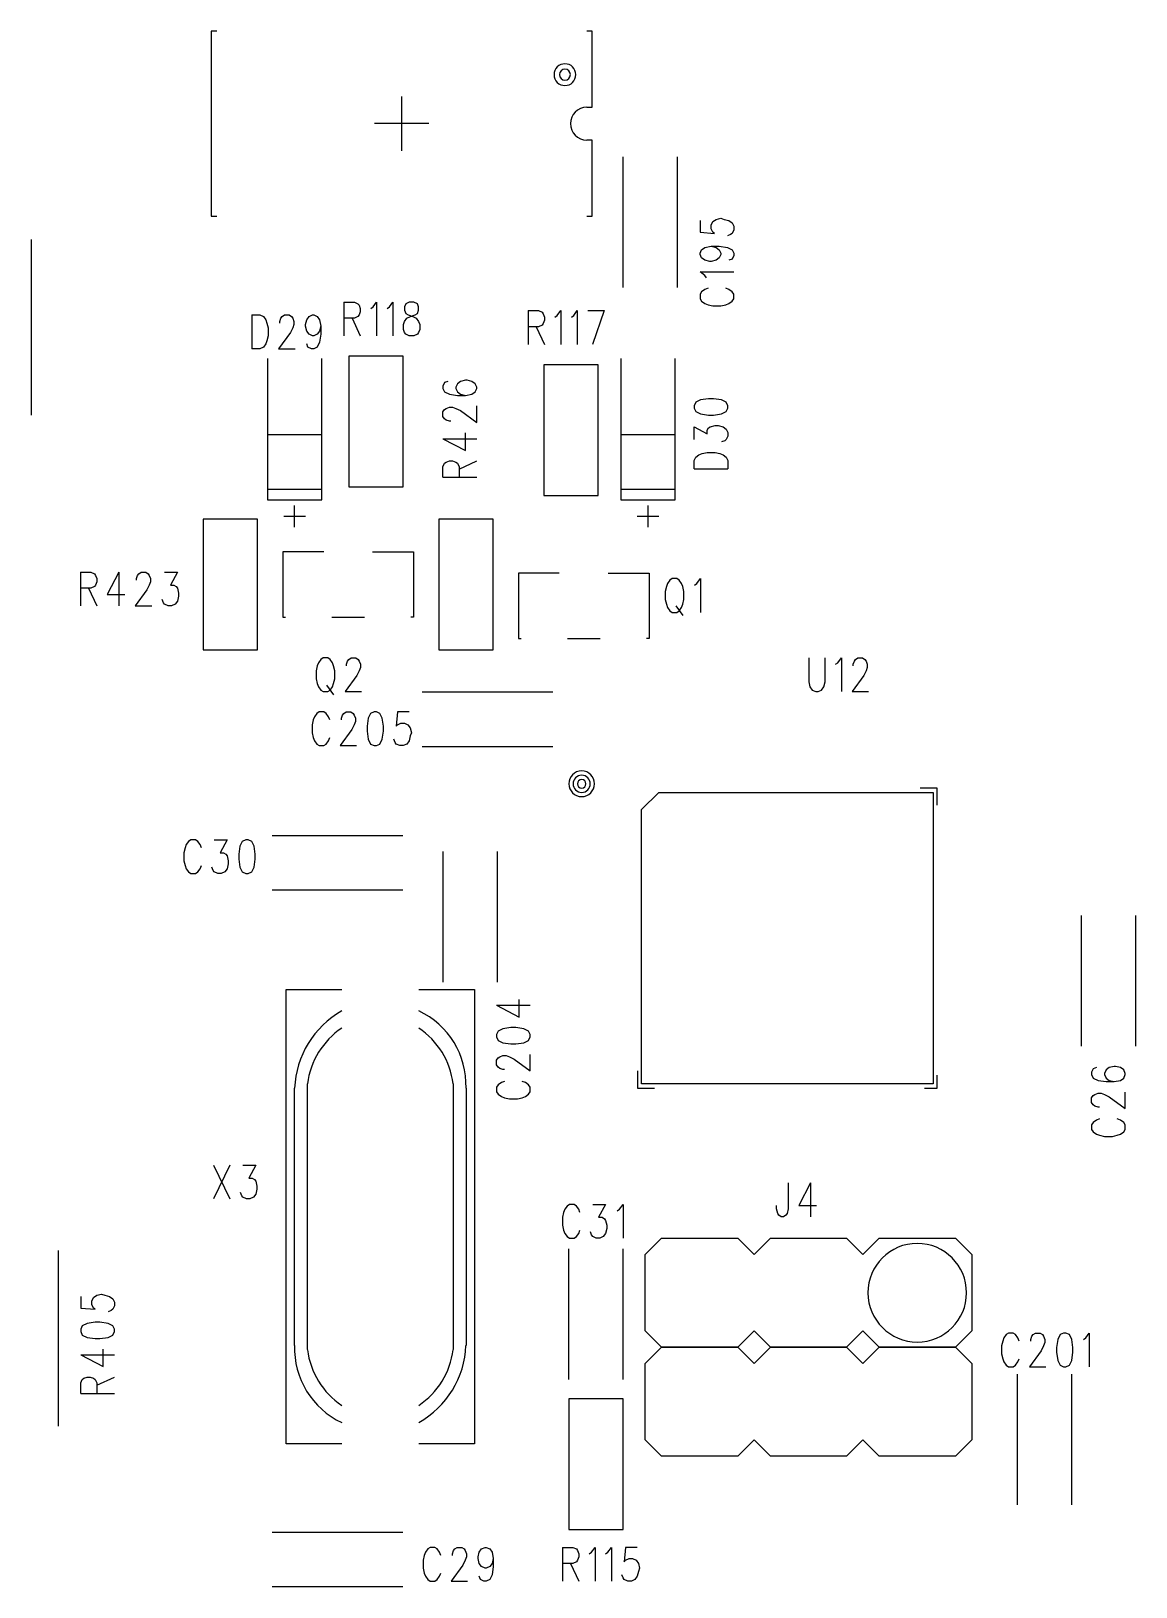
# Model space of a CAD drawing. Extents: x 295 to 953, y 10 to 290.
# Drawn here: x 699.1 to 741.7, y 100.5 to 160.3 of the extents above; entities that cross this region are included whole.
import ezdxf

# ---------------------------------------------------------------- set-up
doc = ezdxf.new("R2010")
doc.units = 0
doc.header["$LTSCALE"] = 5
doc.header["$MEASUREMENT"] = 0
doc.layers.add('COMP-SILK_GB', color=6, linetype='CONTINUOUS')

msp = doc.modelspace()

# ---------------------------------------------------------------- linework, layer by layer
at = {"layer": 'COMP-SILK_GB', "color": 7}
for p, q in [((706.253, 160.337), (706.043, 160.337)), ((706.043, 160.337), (706.043, 153.213)), ((720.712, 160.337), (720.502, 160.337)), ((720.712, 157.404), (720.712, 160.337)), ((713.378, 155.727), (713.378, 157.823)), ((720.502, 157.404), (720.712, 157.404)), ((714.425, 156.775), (712.33, 156.775)), ((720.712, 156.146), (720.502, 156.146)), ((720.712, 153.213), (720.712, 156.146)), ((721.9, 150.465), (721.9, 155.495)), ((723.995, 150.465), (723.995, 155.495)), ((706.043, 153.213), (706.253, 153.213)), ((720.502, 153.213), (720.712, 153.213)), ((724.866, 153.048), (724.866, 152.597)), ((725.299, 152.868), (725.361, 153.003)), ((725.299, 152.732), (725.299, 152.868)), ((725.361, 152.597), (725.299, 152.732)), ((725.361, 153.003), (725.484, 153.092)), ((725.484, 153.092), (725.67, 153.137)), ((725.67, 153.137), (725.794, 153.092)), ((725.794, 153.092), (725.979, 153.048)), ((725.979, 153.048), (726.103, 152.957)), ((726.103, 152.957), (726.165, 152.823)), ((726.165, 152.823), (726.165, 152.688)), ((699.105, 152.32), (699.105, 145.555)), ((724.866, 152.597), (725.423, 152.553)), ((725.423, 152.553), (725.361, 152.597)), ((726.041, 152.508), (725.918, 152.462)), ((726.103, 152.553), (726.041, 152.508)), ((726.165, 152.688), (726.103, 152.553)), ((724.866, 151.787), (724.928, 151.922)), ((724.866, 151.743), (724.866, 151.787)), ((724.928, 151.607), (724.866, 151.743)), ((724.928, 151.922), (725.051, 152.013)), ((725.051, 151.518), (724.928, 151.607)), ((725.051, 152.013), (725.299, 152.058)), ((725.237, 151.472), (725.051, 151.518)), ((725.299, 152.058), (725.484, 152.013)), ((725.299, 152.058), (725.608, 152.058)), ((725.484, 151.518), (725.299, 151.472)), ((725.484, 152.013), (725.608, 151.922)), ((725.608, 151.607), (725.484, 151.518)), ((725.608, 152.058), (725.918, 152.013)), ((725.608, 151.922), (725.67, 151.787)), ((725.67, 151.743), (725.608, 151.607)), ((725.67, 151.787), (725.67, 151.743)), ((725.918, 152.013), (726.103, 151.922)), ((726.103, 151.563), (725.979, 151.518)), ((726.103, 151.922), (726.165, 151.787)), ((726.165, 151.698), (726.103, 151.563)), ((726.165, 151.787), (726.165, 151.698)), ((725.051, 150.932), (724.866, 151.068)), ((724.866, 151.068), (726.165, 151.068)), ((725.113, 150.843), (725.051, 150.932)), ((725.299, 151.472), (725.237, 151.472)), ((725.051, 150.393), (724.928, 150.302)), ((725.175, 150.437), (725.051, 150.393)), ((725.979, 150.393), (725.856, 150.437)), ((726.103, 150.302), (725.979, 150.393)), ((711.15, 149.907), (711.555, 149.907)), ((711.15, 149.907), (711.15, 148.607)), ((711.555, 149.907), (711.69, 149.845)), ((711.69, 149.845), (711.735, 149.783)), ((711.735, 149.783), (711.78, 149.659)), ((712.185, 149.659), (712.275, 149.721)), ((712.275, 149.721), (712.41, 149.907)), ((712.41, 149.907), (712.41, 148.607)), ((712.815, 149.659), (712.905, 149.721)), ((712.905, 149.721), (713.04, 149.907)), ((713.04, 149.907), (713.04, 148.607)), ((713.535, 149.845), (713.49, 149.721)), ((713.49, 149.721), (713.49, 149.597)), ((713.67, 149.907), (713.535, 149.845)), ((713.85, 149.907), (713.67, 149.907)), ((713.985, 149.845), (713.85, 149.907)), ((714.03, 149.721), (713.985, 149.845)), ((714.03, 149.597), (714.03, 149.721)), ((724.928, 150.302), (724.866, 150.213)), ((724.866, 150.213), (724.866, 150.033)), ((724.866, 150.033), (724.928, 149.942)), ((724.928, 149.942), (725.051, 149.853)), ((725.051, 149.853), (725.175, 149.807)), ((725.175, 149.807), (725.361, 149.762)), ((725.361, 149.762), (725.67, 149.762)), ((725.67, 149.762), (725.856, 149.807)), ((725.856, 149.807), (725.979, 149.853)), ((725.979, 149.853), (726.103, 149.942)), ((726.165, 150.213), (726.103, 150.302)), ((726.103, 149.942), (726.165, 150.033)), ((726.165, 150.033), (726.165, 150.213)), ((707.603, 149.412), (707.918, 149.412)), ((707.603, 149.412), (707.603, 148.113)), ((707.918, 149.412), (708.053, 149.35)), ((708.053, 149.35), (708.143, 149.226)), ((708.143, 149.226), (708.188, 149.102)), ((708.683, 149.164), (708.728, 149.288)), ((708.683, 149.102), (708.683, 149.164)), ((708.728, 149.288), (708.773, 149.35)), ((708.773, 149.35), (708.863, 149.412)), ((708.863, 149.412), (709.043, 149.412)), ((709.043, 149.412), (709.133, 149.35)), ((709.133, 149.35), (709.178, 149.288)), ((709.178, 149.288), (709.223, 149.164)), ((709.223, 149.164), (709.223, 149.041)), ((709.673, 149.041), (709.718, 149.226)), ((709.718, 149.226), (709.808, 149.35)), ((709.808, 149.35), (709.943, 149.412)), ((709.943, 149.412), (709.988, 149.412)), ((709.988, 149.412), (710.123, 149.35)), ((710.123, 149.35), (710.213, 149.226)), ((710.213, 149.226), (710.258, 148.979)), ((711.555, 149.288), (711.15, 149.288)), ((711.465, 149.288), (711.78, 148.607)), ((711.69, 149.35), (711.555, 149.288)), ((711.735, 149.412), (711.69, 149.35)), ((711.78, 149.536), (711.735, 149.412)), ((711.78, 149.659), (711.78, 149.536)), ((713.445, 149.041), (713.49, 149.164)), ((713.49, 149.597), (713.535, 149.474)), ((713.49, 149.164), (713.58, 149.288)), ((713.535, 149.474), (713.625, 149.412)), ((713.58, 149.288), (713.715, 149.35)), ((713.625, 149.412), (713.805, 149.35)), ((713.715, 149.35), (713.895, 149.412)), ((713.805, 149.35), (713.94, 149.288)), ((713.895, 149.412), (713.985, 149.474)), ((713.94, 149.288), (714.03, 149.164)), ((713.985, 149.474), (714.03, 149.597)), ((714.03, 149.164), (714.075, 149.041)), ((718.245, 149.577), (718.65, 149.577)), ((718.245, 149.577), (718.245, 148.278)), ((718.65, 149.577), (718.785, 149.515)), ((718.785, 149.515), (718.83, 149.453)), ((718.83, 149.453), (718.875, 149.329)), ((718.875, 149.206), (718.83, 149.082)), ((718.875, 149.329), (718.875, 149.206)), ((719.28, 149.329), (719.37, 149.391)), ((719.37, 149.391), (719.505, 149.577)), ((719.505, 149.577), (719.505, 148.278)), ((719.91, 149.329), (720, 149.391)), ((720, 149.391), (720.135, 149.577)), ((720.135, 149.577), (720.135, 148.278)), ((720.54, 149.577), (721.17, 149.577)), ((721.17, 149.577), (720.72, 148.278)), ((708.188, 149.102), (708.233, 148.917)), ((708.233, 148.607), (708.188, 148.422)), ((708.233, 148.917), (708.233, 148.607)), ((709.088, 148.731), (708.638, 148.113)), ((709.178, 148.917), (709.088, 148.731)), ((709.223, 149.041), (709.178, 148.917)), ((709.673, 148.979), (709.673, 149.041)), ((709.718, 148.793), (709.673, 148.979)), ((709.808, 148.669), (709.718, 148.793)), ((709.943, 148.607), (709.808, 148.669)), ((709.988, 148.607), (709.943, 148.607)), ((710.123, 148.669), (709.988, 148.607)), ((710.213, 148.793), (710.123, 148.669)), ((710.258, 148.979), (710.213, 148.793)), ((710.258, 148.669), (710.213, 148.36)), ((710.258, 148.979), (710.258, 148.669)), ((713.445, 148.855), (713.445, 149.041)), ((713.49, 148.731), (713.445, 148.855)), ((713.535, 148.669), (713.49, 148.731)), ((713.67, 148.607), (713.535, 148.669)), ((713.85, 148.607), (713.67, 148.607)), ((713.985, 148.669), (713.85, 148.607)), ((714.03, 148.731), (713.985, 148.669)), ((714.075, 148.855), (714.03, 148.731)), ((714.075, 149.041), (714.075, 148.855)), ((718.65, 148.958), (718.245, 148.958)), ((718.56, 148.958), (718.875, 148.278)), ((718.785, 149.02), (718.65, 148.958)), ((718.83, 149.082), (718.785, 149.02)), ((707.918, 148.113), (707.603, 148.113)), ((708.053, 148.174), (707.918, 148.113)), ((708.143, 148.298), (708.053, 148.174)), ((708.188, 148.422), (708.143, 148.298)), ((708.638, 148.113), (709.268, 148.113)), ((709.763, 148.174), (709.718, 148.298)), ((709.898, 148.113), (709.763, 148.174)), ((709.988, 148.113), (709.898, 148.113)), ((710.123, 148.174), (709.988, 148.113)), ((710.213, 148.36), (710.123, 148.174)), ((708.205, 147.74), (708.205, 144.806)), ((710.3, 144.806), (710.3, 147.74)), ((713.435, 147.822), (711.34, 147.822)), ((711.34, 147.822), (711.34, 142.793)), ((713.435, 142.793), (713.435, 147.822)), ((720.943, 147.492), (718.847, 147.492)), ((718.847, 147.492), (718.847, 142.463)), ((720.943, 142.463), (720.943, 147.492)), ((721.817, 147.74), (721.817, 144.806)), ((723.913, 144.806), (723.913, 147.74)), ((715.028, 146.807), (714.966, 146.672)), ((715.151, 146.852), (715.028, 146.807)), ((715.523, 146.763), (715.461, 146.627)), ((715.646, 146.852), (715.523, 146.763)), ((715.832, 146.898), (715.646, 146.852)), ((715.894, 146.898), (715.832, 146.898)), ((716.079, 146.852), (715.894, 146.898)), ((716.203, 146.763), (716.079, 146.852)), ((716.265, 146.627), (716.203, 146.763)), ((714.966, 146.672), (714.966, 146.583)), ((714.966, 146.583), (715.028, 146.448)), ((715.028, 146.448), (715.213, 146.357)), ((715.213, 146.357), (715.523, 146.312)), ((715.461, 146.627), (715.461, 146.583)), ((715.461, 146.583), (715.523, 146.448)), ((715.523, 146.448), (715.646, 146.357)), ((715.523, 146.312), (715.832, 146.312)), ((715.646, 146.357), (715.832, 146.312)), ((715.832, 146.312), (716.079, 146.357)), ((716.079, 146.357), (716.203, 146.448)), ((716.203, 146.448), (716.265, 146.583)), ((716.265, 146.583), (716.265, 146.627)), ((724.887, 146.143), (724.701, 146.053)), ((725.196, 146.188), (724.887, 146.143)), ((725.382, 146.188), (725.196, 146.188)), ((725.691, 146.143), (725.382, 146.188)), ((725.877, 146.053), (725.691, 146.143)), ((714.966, 145.682), (715.028, 145.773)), ((714.966, 145.502), (714.966, 145.682)), ((715.028, 145.773), (715.089, 145.817)), ((715.089, 145.817), (715.213, 145.862)), ((715.213, 145.862), (715.337, 145.862)), ((715.337, 145.862), (715.461, 145.817)), ((715.461, 145.817), (715.646, 145.728)), ((715.646, 145.728), (716.265, 145.278)), ((716.265, 145.278), (716.265, 145.908)), ((724.701, 146.053), (724.639, 145.918)), ((724.639, 145.918), (724.639, 145.828)), ((724.639, 145.828), (724.701, 145.693)), ((724.701, 145.693), (724.887, 145.603)), ((724.887, 145.603), (725.196, 145.558)), ((725.196, 145.558), (725.382, 145.558)), ((725.382, 145.558), (725.691, 145.603)), ((725.691, 145.603), (725.877, 145.693)), ((725.939, 145.918), (725.877, 146.053)), ((725.877, 145.693), (725.939, 145.828)), ((725.939, 145.828), (725.939, 145.918)), ((715.028, 145.413), (714.966, 145.502)), ((715.089, 145.367), (715.028, 145.413)), ((715.213, 145.322), (715.089, 145.367)), ((715.275, 145.322), (715.213, 145.322)), ((724.639, 144.613), (724.639, 145.108)), ((724.639, 145.108), (725.134, 144.838)), ((725.134, 144.973), (725.196, 145.063)), ((725.134, 144.838), (725.134, 144.973)), ((725.196, 145.063), (725.258, 145.108)), ((725.258, 145.108), (725.444, 145.153)), ((725.444, 145.153), (725.567, 145.153)), ((725.567, 145.153), (725.753, 145.108)), ((725.753, 145.108), (725.877, 145.018)), ((725.877, 145.018), (725.939, 144.883)), ((708.205, 144.806), (708.205, 142.71)), ((708.205, 144.806), (710.3, 144.806)), ((708.205, 144.806), (710.3, 144.806)), ((710.3, 142.71), (710.3, 144.806)), ((714.966, 144.648), (716.265, 144.648)), ((714.966, 144.648), (715.832, 144.197)), ((715.832, 144.197), (715.832, 144.872)), ((721.817, 144.806), (721.817, 142.71)), ((721.817, 144.806), (723.913, 144.806)), ((721.817, 144.806), (723.913, 144.806)), ((723.913, 142.71), (723.913, 144.806)), ((725.815, 144.568), (725.691, 144.523)), ((725.877, 144.613), (725.815, 144.568)), ((725.939, 144.748), (725.877, 144.613)), ((725.939, 144.883), (725.939, 144.748)), ((715.028, 143.702), (715.089, 143.748)), ((715.089, 143.748), (715.213, 143.793)), ((715.213, 143.793), (715.337, 143.793)), ((715.337, 143.793), (715.461, 143.748)), ((715.461, 143.748), (715.523, 143.702)), ((715.584, 143.478), (716.265, 143.793)), ((724.639, 143.803), (724.701, 143.938)), ((724.639, 143.488), (724.639, 143.803)), ((724.701, 143.938), (724.825, 144.028)), ((724.825, 144.028), (724.949, 144.073)), ((724.949, 144.073), (725.134, 144.118)), ((725.134, 144.118), (725.444, 144.118)), ((725.444, 144.118), (725.629, 144.073)), ((725.629, 144.073), (725.753, 144.028)), ((725.753, 144.028), (725.877, 143.938)), ((725.877, 143.938), (725.939, 143.803)), ((725.939, 143.803), (725.939, 143.488)), ((714.966, 143.567), (715.028, 143.702)), ((714.966, 143.162), (714.966, 143.567)), ((714.966, 143.162), (716.265, 143.162)), ((715.523, 143.702), (715.584, 143.567)), ((715.584, 143.567), (715.584, 143.162)), ((724.639, 143.488), (725.939, 143.488)), ((708.205, 142.71), (710.3, 142.71)), ((708.205, 142.71), (708.205, 142.291)), ((710.3, 142.291), (710.3, 142.71)), ((711.34, 142.793), (713.435, 142.793)), ((721.817, 142.71), (723.913, 142.71)), ((721.817, 142.71), (721.817, 142.291)), ((723.913, 142.291), (723.913, 142.71)), ((708.205, 142.291), (710.3, 142.291)), ((709.253, 141.244), (709.253, 142.082)), ((718.847, 142.463), (720.943, 142.463)), ((721.817, 142.291), (723.913, 142.291)), ((722.865, 141.244), (722.865, 142.082)), ((707.825, 141.552), (705.73, 141.552)), ((705.73, 141.552), (705.73, 136.523)), ((707.825, 136.523), (707.825, 141.552)), ((708.833, 141.663), (709.672, 141.663)), ((716.9, 141.552), (714.805, 141.552)), ((714.805, 141.552), (714.805, 136.523)), ((716.9, 136.523), (716.9, 141.552)), ((722.446, 141.663), (723.284, 141.663)), ((710.372, 140.295), (708.8, 140.295)), ((708.8, 140.295), (708.8, 137.78)), ((712.258, 140.295), (713.83, 140.295)), ((713.83, 140.295), (713.83, 137.78)), ((701.003, 139.512), (701.408, 139.512)), ((701.003, 139.512), (701.003, 138.213)), ((701.408, 139.512), (701.543, 139.45)), ((701.543, 138.955), (701.408, 138.893)), ((701.543, 139.45), (701.588, 139.388)), ((701.588, 139.017), (701.543, 138.955)), ((701.588, 139.388), (701.633, 139.264)), ((701.633, 139.141), (701.588, 139.017)), ((701.633, 139.264), (701.633, 139.141)), ((702.488, 139.512), (702.038, 138.646)), ((702.488, 139.512), (702.488, 138.213)), ((703.163, 139.264), (703.208, 139.388)), ((703.163, 139.202), (703.163, 139.264)), ((703.208, 139.388), (703.253, 139.45)), ((703.253, 139.45), (703.343, 139.512)), ((703.343, 139.512), (703.523, 139.512)), ((703.523, 139.512), (703.613, 139.45)), ((703.658, 139.017), (703.568, 138.831)), ((703.613, 139.45), (703.658, 139.388)), ((703.658, 139.388), (703.703, 139.264)), ((703.703, 139.141), (703.658, 139.017)), ((703.703, 139.264), (703.703, 139.141)), ((704.243, 139.512), (704.738, 139.512)), ((704.738, 139.512), (704.468, 139.017)), ((704.468, 139.017), (704.603, 139.017)), ((704.603, 139.017), (704.693, 138.955)), ((704.693, 138.955), (704.738, 138.893)), ((719.447, 139.47), (717.875, 139.47)), ((717.875, 139.47), (717.875, 136.955)), ((721.333, 139.47), (722.905, 139.47)), ((722.905, 139.47), (722.905, 136.955)), ((723.572, 138.953), (723.527, 138.768)), ((723.617, 139.077), (723.572, 138.953)), ((723.707, 139.201), (723.617, 139.077)), ((723.797, 139.263), (723.707, 139.201)), ((723.977, 139.263), (723.797, 139.263)), ((724.067, 139.201), (723.977, 139.263)), ((724.157, 139.077), (724.067, 139.201)), ((724.202, 138.953), (724.157, 139.077)), ((724.247, 138.768), (724.202, 138.953)), ((724.652, 139.015), (724.742, 139.077)), ((724.742, 139.077), (724.877, 139.263)), ((724.877, 139.263), (724.877, 137.963)), ((701.408, 138.893), (701.003, 138.893)), ((701.318, 138.893), (701.633, 138.213)), ((702.038, 138.646), (702.713, 138.646)), ((703.568, 138.831), (703.118, 138.213)), ((704.198, 138.336), (704.153, 138.46)), ((704.243, 138.274), (704.198, 138.336)), ((704.738, 138.398), (704.648, 138.274)), ((704.738, 138.893), (704.783, 138.708)), ((704.783, 138.584), (704.738, 138.398)), ((704.783, 138.708), (704.783, 138.584)), ((723.527, 138.768), (723.527, 138.458)), ((723.527, 138.458), (723.572, 138.273)), ((724.202, 138.273), (724.247, 138.458)), ((724.247, 138.458), (724.247, 138.768)), ((703.118, 138.213), (703.748, 138.213)), ((704.378, 138.213), (704.243, 138.274)), ((704.513, 138.213), (704.378, 138.213)), ((704.648, 138.274), (704.513, 138.213)), ((708.8, 137.78), (708.905, 137.78)), ((710.686, 137.78), (711.944, 137.78)), ((713.83, 137.78), (713.725, 137.78)), ((723.572, 138.273), (723.617, 138.149)), ((723.617, 138.149), (723.707, 138.025)), ((723.707, 138.025), (723.797, 137.963)), ((723.797, 137.963), (723.977, 137.963)), ((723.932, 138.211), (724.202, 137.84)), ((723.977, 137.963), (724.067, 138.025)), ((724.067, 138.025), (724.157, 138.149)), ((724.157, 138.149), (724.202, 138.273)), ((717.875, 136.955), (717.98, 136.955)), ((719.761, 136.955), (721.019, 136.955)), ((722.905, 136.955), (722.8, 136.955)), ((705.73, 136.523), (707.825, 136.523)), ((710.168, 136.026), (710.123, 135.903)), ((710.258, 136.15), (710.168, 136.026)), ((710.348, 136.212), (710.258, 136.15)), ((710.528, 136.212), (710.348, 136.212)), ((710.618, 136.15), (710.528, 136.212)), ((710.708, 136.026), (710.618, 136.15)), ((710.753, 135.903), (710.708, 136.026)), ((711.248, 135.964), (711.293, 136.088)), ((711.248, 135.903), (711.248, 135.964)), ((711.293, 136.088), (711.338, 136.15)), ((711.338, 136.15), (711.428, 136.212)), ((711.428, 136.212), (711.608, 136.212)), ((711.608, 136.212), (711.698, 136.15)), ((711.698, 136.15), (711.743, 136.088)), ((711.743, 136.088), (711.788, 135.964)), ((711.788, 135.964), (711.788, 135.841)), ((714.805, 136.523), (716.9, 136.523)), ((729.053, 136.212), (729.053, 135.284)), ((729.683, 135.284), (729.683, 136.212)), ((730.088, 135.964), (730.178, 136.026)), ((730.178, 136.026), (730.313, 136.212)), ((730.313, 136.212), (730.313, 134.912)), ((730.763, 135.964), (730.808, 136.088)), ((730.763, 135.903), (730.763, 135.964)), ((730.808, 136.088), (730.853, 136.15)), ((730.853, 136.15), (730.943, 136.212)), ((730.943, 136.212), (731.123, 136.212)), ((731.123, 136.212), (731.213, 136.15)), ((731.213, 136.15), (731.258, 136.088)), ((731.258, 136.088), (731.303, 135.964)), ((731.303, 135.964), (731.303, 135.841)), ((710.123, 135.903), (710.078, 135.717)), ((710.078, 135.717), (710.078, 135.407)), ((710.078, 135.407), (710.123, 135.222)), ((710.798, 135.717), (710.753, 135.903)), ((710.753, 135.222), (710.798, 135.407)), ((710.798, 135.407), (710.798, 135.717)), ((711.653, 135.531), (711.203, 134.912)), ((711.743, 135.717), (711.653, 135.531)), ((711.788, 135.841), (711.743, 135.717)), ((731.168, 135.531), (730.718, 134.912)), ((731.258, 135.717), (731.168, 135.531)), ((731.303, 135.841), (731.258, 135.717)), ((710.123, 135.222), (710.168, 135.098)), ((710.168, 135.098), (710.258, 134.974)), ((710.258, 134.974), (710.348, 134.912)), ((710.348, 134.912), (710.528, 134.912)), ((710.483, 135.16), (710.753, 134.789)), ((710.528, 134.912), (710.618, 134.974)), ((710.618, 134.974), (710.708, 135.098)), ((710.708, 135.098), (710.753, 135.222)), ((711.203, 134.912), (711.833, 134.912)), ((719.192, 134.888), (714.163, 134.888)), ((729.053, 135.284), (729.098, 135.098)), ((729.098, 135.098), (729.188, 134.974)), ((729.188, 134.974), (729.323, 134.912)), ((729.323, 134.912), (729.413, 134.912)), ((729.413, 134.912), (729.548, 134.974)), ((729.548, 134.974), (729.638, 135.098)), ((729.638, 135.098), (729.683, 135.284)), ((730.718, 134.912), (731.348, 134.912)), ((709.973, 133.824), (709.928, 133.639)), ((709.928, 133.639), (709.928, 133.329)), ((710.018, 133.948), (709.973, 133.824)), ((710.108, 134.072), (710.018, 133.948)), ((710.198, 134.134), (710.108, 134.072)), ((710.378, 134.134), (710.198, 134.134)), ((710.468, 134.072), (710.378, 134.134)), ((710.558, 133.948), (710.468, 134.072)), ((710.603, 133.824), (710.558, 133.948)), ((711.053, 133.886), (711.098, 134.01)), ((711.053, 133.824), (711.053, 133.886)), ((711.098, 134.01), (711.143, 134.072)), ((711.143, 134.072), (711.233, 134.134)), ((711.233, 134.134), (711.413, 134.134)), ((711.413, 134.134), (711.503, 134.072)), ((711.548, 133.639), (711.458, 133.453)), ((711.503, 134.072), (711.548, 134.01)), ((711.548, 134.01), (711.593, 133.886)), ((711.593, 133.762), (711.548, 133.639)), ((711.593, 133.886), (711.593, 133.762)), ((712.088, 133.886), (712.043, 133.577)), ((712.043, 133.577), (712.043, 133.391)), ((712.178, 134.072), (712.088, 133.886)), ((712.313, 134.134), (712.178, 134.072)), ((712.403, 134.134), (712.313, 134.134)), ((712.538, 134.072), (712.403, 134.134)), ((712.628, 133.886), (712.538, 134.072)), ((712.673, 133.577), (712.628, 133.886)), ((712.673, 133.391), (712.673, 133.577)), ((713.213, 134.134), (713.168, 133.577)), ((713.168, 133.577), (713.213, 133.639)), ((713.663, 134.134), (713.213, 134.134)), ((713.213, 133.639), (713.348, 133.701)), ((713.348, 133.701), (713.483, 133.701)), ((713.483, 133.701), (713.618, 133.639)), ((713.618, 133.639), (713.708, 133.515)), ((709.928, 133.329), (709.973, 133.144)), ((709.973, 133.144), (710.018, 133.02)), ((710.018, 133.02), (710.108, 132.896)), ((710.468, 132.896), (710.558, 133.02)), ((710.558, 133.02), (710.603, 133.144)), ((711.458, 133.453), (711.008, 132.834)), ((712.043, 133.391), (712.088, 133.082)), ((712.088, 133.082), (712.178, 132.896)), ((712.538, 132.896), (712.628, 133.082)), ((712.628, 133.082), (712.673, 133.391)), ((713.123, 132.958), (713.078, 133.082)), ((713.168, 132.896), (713.123, 132.958)), ((713.663, 133.02), (713.573, 132.896)), ((713.708, 133.206), (713.663, 133.02)), ((713.708, 133.515), (713.753, 133.329)), ((713.753, 133.329), (713.708, 133.206)), ((710.108, 132.896), (710.198, 132.834)), ((710.198, 132.834), (710.378, 132.834)), ((710.378, 132.834), (710.468, 132.896)), ((711.008, 132.834), (711.638, 132.834)), ((712.178, 132.896), (712.313, 132.834)), ((712.313, 132.834), (712.403, 132.834)), ((712.403, 132.834), (712.538, 132.896)), ((713.303, 132.834), (713.168, 132.896)), ((713.438, 132.834), (713.303, 132.834)), ((713.573, 132.896), (713.438, 132.834)), ((719.192, 132.792), (714.163, 132.792)), ((734.003, 131.2), (733.343, 131.2)), ((734.003, 130.54), (734.003, 131.2)), ((722.617, 130.375), (723.278, 131.035)), ((723.278, 131.035), (733.838, 131.035)), ((733.838, 131.035), (733.838, 119.815)), ((722.617, 119.815), (722.617, 130.375)), ((713.417, 129.36), (708.388, 129.36)), ((705.034, 128.898), (704.989, 128.713)), ((705.079, 129.022), (705.034, 128.898)), ((705.169, 129.146), (705.079, 129.022)), ((705.259, 129.208), (705.169, 129.146)), ((705.439, 129.208), (705.259, 129.208)), ((705.529, 129.146), (705.439, 129.208)), ((705.619, 129.022), (705.529, 129.146)), ((705.664, 128.898), (705.619, 129.022)), ((706.159, 129.208), (706.654, 129.208)), ((706.654, 129.208), (706.384, 128.713)), ((707.149, 128.96), (707.104, 128.651)), ((707.239, 129.146), (707.149, 128.96)), ((707.374, 129.208), (707.239, 129.146)), ((707.464, 129.208), (707.374, 129.208)), ((707.599, 129.146), (707.464, 129.208)), ((707.689, 128.96), (707.599, 129.146)), ((707.734, 128.651), (707.689, 128.96)), ((714.97, 123.735), (714.97, 128.765)), ((717.065, 123.735), (717.065, 128.765)), ((704.989, 128.713), (704.989, 128.403)), ((704.989, 128.403), (705.034, 128.218)), ((705.034, 128.218), (705.079, 128.094)), ((705.619, 128.094), (705.664, 128.218)), ((706.114, 128.032), (706.069, 128.156)), ((706.384, 128.713), (706.519, 128.713)), ((706.519, 128.713), (706.609, 128.651)), ((706.609, 128.651), (706.654, 128.589)), ((706.654, 128.589), (706.699, 128.403)), ((706.699, 128.279), (706.654, 128.094)), ((706.699, 128.403), (706.699, 128.279)), ((707.104, 128.651), (707.104, 128.465)), ((707.104, 128.465), (707.149, 128.156)), ((707.149, 128.156), (707.239, 127.97)), ((707.599, 127.97), (707.689, 128.156)), ((707.689, 128.156), (707.734, 128.465)), ((707.734, 128.465), (707.734, 128.651)), ((705.079, 128.094), (705.169, 127.97)), ((705.169, 127.97), (705.259, 127.908)), ((705.259, 127.908), (705.439, 127.908)), ((705.439, 127.908), (705.529, 127.97)), ((705.529, 127.97), (705.619, 128.094)), ((706.159, 127.97), (706.114, 128.032)), ((706.294, 127.908), (706.159, 127.97)), ((706.429, 127.908), (706.294, 127.908)), ((706.564, 127.97), (706.429, 127.908)), ((706.654, 128.094), (706.564, 127.97)), ((707.239, 127.97), (707.374, 127.908)), ((707.374, 127.908), (707.464, 127.908)), ((707.464, 127.908), (707.599, 127.97)), ((713.417, 127.265), (708.388, 127.265)), ((739.555, 121.26), (739.555, 126.29)), ((741.65, 121.26), (741.65, 126.29)), ((708.923, 105.955), (708.923, 123.445)), ((708.923, 123.445), (711.068, 123.445)), ((714.038, 123.445), (716.183, 123.445)), ((716.183, 123.445), (716.183, 105.955)), ((717.028, 122.838), (718.328, 122.838)), ((717.028, 122.838), (717.894, 122.387)), ((717.894, 122.387), (717.894, 123.062)), ((717.09, 121.848), (717.028, 121.713)), ((717.028, 121.713), (717.028, 121.622)), ((717.028, 121.622), (717.09, 121.488)), ((717.276, 121.937), (717.09, 121.848)), ((717.585, 121.983), (717.276, 121.937)), ((717.771, 121.983), (717.585, 121.983)), ((718.08, 121.937), (717.771, 121.983)), ((718.266, 121.848), (718.08, 121.937)), ((718.328, 121.713), (718.266, 121.848)), ((718.266, 121.488), (718.328, 121.622)), ((718.328, 121.622), (718.328, 121.713)), ((717.09, 121.488), (717.276, 121.397)), ((717.276, 121.397), (717.585, 121.353)), ((717.585, 121.353), (717.771, 121.353)), ((717.771, 121.353), (718.08, 121.397)), ((718.08, 121.397), (718.266, 121.488)), ((717.028, 120.722), (717.09, 120.813)), ((717.028, 120.543), (717.028, 120.722)), ((717.09, 120.452), (717.028, 120.543)), ((717.09, 120.813), (717.152, 120.858)), ((717.152, 120.407), (717.09, 120.452)), ((717.152, 120.858), (717.276, 120.902)), ((717.276, 120.363), (717.152, 120.407)), ((717.276, 120.902), (717.399, 120.902)), ((717.399, 120.902), (717.523, 120.858)), ((717.523, 120.858), (717.709, 120.767)), ((717.709, 120.767), (718.328, 120.318)), ((718.328, 120.318), (718.328, 120.947)), ((740.005, 120.399), (739.943, 120.264)), ((740.129, 120.444), (740.005, 120.399)), ((740.624, 120.444), (740.5, 120.354)), ((740.81, 120.489), (740.624, 120.444)), ((740.871, 120.489), (740.81, 120.489)), ((741.057, 120.444), (740.871, 120.489)), ((741.181, 120.354), (741.057, 120.444)), ((709.748, 109.585), (709.748, 119.815)), ((715.358, 119.815), (715.358, 109.585)), ((717.09, 119.777), (717.028, 119.688)), ((717.214, 119.868), (717.09, 119.777)), ((717.338, 119.912), (717.214, 119.868)), ((717.338, 120.363), (717.276, 120.363)), ((718.142, 119.868), (718.018, 119.912)), ((718.266, 119.777), (718.142, 119.868)), ((718.328, 119.688), (718.266, 119.777)), ((722.452, 120.31), (722.452, 119.65)), ((733.838, 119.815), (722.617, 119.815)), ((734.003, 119.65), (734.003, 120.145)), ((739.943, 120.264), (739.943, 120.174)), ((739.943, 120.174), (740.005, 120.039)), ((740.005, 120.039), (740.191, 119.949)), ((740.191, 119.949), (740.5, 119.904)), ((740.5, 120.354), (740.438, 120.219)), ((740.438, 120.219), (740.438, 120.174)), ((740.438, 120.174), (740.5, 120.039)), ((740.5, 120.039), (740.624, 119.949)), ((740.5, 119.904), (740.81, 119.904)), ((740.624, 119.949), (740.81, 119.904)), ((740.81, 119.904), (741.057, 119.949)), ((741.057, 119.949), (741.181, 120.039)), ((741.243, 120.219), (741.181, 120.354)), ((741.181, 120.039), (741.243, 120.174)), ((741.243, 120.174), (741.243, 120.219)), ((709.253, 109.75), (709.253, 119.65)), ((715.853, 119.65), (715.853, 109.75)), ((717.028, 119.688), (717.028, 119.508)), ((717.028, 119.508), (717.09, 119.417)), ((717.09, 119.417), (717.214, 119.328)), ((717.214, 119.328), (717.338, 119.282)), ((717.338, 119.282), (717.523, 119.237)), ((717.523, 119.237), (717.833, 119.237)), ((717.833, 119.237), (718.018, 119.282)), ((718.018, 119.282), (718.142, 119.328)), ((718.142, 119.328), (718.266, 119.417)), ((718.266, 119.417), (718.328, 119.508)), ((718.328, 119.508), (718.328, 119.688)), ((722.452, 119.65), (723.112, 119.65)), ((733.507, 119.65), (734.003, 119.65)), ((739.943, 119.274), (740.005, 119.364)), ((739.943, 119.094), (739.943, 119.274)), ((740.005, 119.364), (740.067, 119.409)), ((740.067, 119.409), (740.191, 119.454)), ((740.191, 119.454), (740.315, 119.454)), ((740.315, 119.454), (740.438, 119.409)), ((740.438, 119.409), (740.624, 119.319)), ((740.624, 119.319), (741.243, 118.869)), ((741.243, 118.869), (741.243, 119.499)), ((740.005, 119.004), (739.943, 119.094)), ((740.067, 118.959), (740.005, 119.004)), ((740.191, 118.914), (740.067, 118.959)), ((740.253, 118.914), (740.191, 118.914)), ((740.005, 118.329), (739.943, 118.239)), ((739.943, 118.239), (739.943, 118.059)), ((739.943, 118.059), (740.005, 117.969)), ((740.129, 118.419), (740.005, 118.329)), ((740.253, 118.464), (740.129, 118.419)), ((741.057, 118.419), (740.933, 118.464)), ((741.181, 118.329), (741.057, 118.419)), ((741.243, 118.239), (741.181, 118.329)), ((741.181, 117.969), (741.243, 118.059)), ((741.243, 118.059), (741.243, 118.239)), ((740.005, 117.969), (740.129, 117.879)), ((740.129, 117.879), (740.253, 117.834)), ((740.253, 117.834), (740.438, 117.789)), ((740.438, 117.789), (740.748, 117.789)), ((740.748, 117.789), (740.933, 117.834)), ((740.933, 117.834), (741.057, 117.879)), ((741.057, 117.879), (741.181, 117.969)), ((706.764, 116.684), (706.134, 115.385)), ((706.134, 116.684), (706.764, 115.385)), ((707.259, 116.684), (707.754, 116.684)), ((707.754, 116.684), (707.484, 116.189)), ((707.484, 116.189), (707.619, 116.189)), ((707.619, 116.189), (707.709, 116.127)), ((707.214, 115.508), (707.169, 115.632)), ((707.709, 116.127), (707.754, 116.065)), ((707.754, 116.065), (707.799, 115.88)), ((707.799, 115.756), (707.754, 115.57)), ((707.799, 115.88), (707.799, 115.756)), ((728.265, 115.999), (728.265, 115.009)), ((729.12, 115.999), (728.67, 115.133)), ((729.12, 115.999), (729.12, 114.7)), ((707.259, 115.447), (707.214, 115.508)), ((707.394, 115.385), (707.259, 115.447)), ((707.529, 115.385), (707.394, 115.385)), ((707.664, 115.447), (707.529, 115.385)), ((707.754, 115.57), (707.664, 115.447)), ((719.655, 114.989), (719.61, 114.865)), ((719.745, 115.112), (719.655, 114.989)), ((719.835, 115.174), (719.745, 115.112)), ((720.015, 115.174), (719.835, 115.174)), ((720.105, 115.112), (720.015, 115.174)), ((720.195, 114.989), (720.105, 115.112)), ((720.24, 114.865), (720.195, 114.989)), ((720.735, 115.174), (721.23, 115.174)), ((721.23, 115.174), (720.96, 114.679)), ((721.68, 114.927), (721.77, 114.989)), ((721.77, 114.989), (721.905, 115.174)), ((721.905, 115.174), (721.905, 113.875)), ((727.815, 115.009), (727.815, 115.133)), ((727.86, 114.824), (727.815, 115.009)), ((728.265, 115.009), (728.22, 114.824)), ((728.67, 115.133), (729.345, 115.133)), ((719.61, 114.865), (719.565, 114.679)), ((719.565, 114.679), (719.565, 114.37)), ((720.96, 114.679), (721.095, 114.679)), ((721.095, 114.679), (721.185, 114.618)), ((721.185, 114.618), (721.23, 114.556)), ((721.23, 114.556), (721.275, 114.37)), ((727.905, 114.762), (727.86, 114.824)), ((727.995, 114.7), (727.905, 114.762)), ((728.085, 114.7), (727.995, 114.7)), ((728.175, 114.762), (728.085, 114.7)), ((728.22, 114.824), (728.175, 114.762)), ((719.565, 114.37), (719.61, 114.184)), ((719.61, 114.184), (719.655, 114.061)), ((719.655, 114.061), (719.745, 113.937)), ((719.745, 113.937), (719.835, 113.875)), ((719.835, 113.875), (720.015, 113.875)), ((720.015, 113.875), (720.105, 113.937)), ((720.105, 113.937), (720.195, 114.061)), ((720.195, 114.061), (720.24, 114.184)), ((720.69, 113.999), (720.645, 114.123)), ((720.735, 113.937), (720.69, 113.999)), ((720.87, 113.875), (720.735, 113.937)), ((721.005, 113.875), (720.87, 113.875)), ((721.14, 113.937), (721.005, 113.875)), ((721.23, 114.061), (721.14, 113.937)), ((721.275, 114.246), (721.23, 114.061)), ((721.275, 114.37), (721.275, 114.246)), ((722.754, 113.241), (723.382, 113.87)), ((723.382, 113.87), (726.316, 113.87)), ((726.316, 113.87), (726.945, 113.241)), ((726.945, 113.241), (727.573, 113.87)), ((727.573, 113.87), (730.507, 113.87)), ((730.507, 113.87), (731.136, 113.241)), ((731.136, 113.241), (731.764, 113.87)), ((731.764, 113.87), (734.698, 113.87)), ((734.698, 113.87), (735.327, 113.241)), ((700.158, 106.641), (700.158, 113.406)), ((719.808, 108.435), (719.808, 113.464)), ((721.904, 108.435), (721.904, 113.464)), ((722.754, 110.307), (722.754, 113.241)), ((735.327, 113.241), (735.327, 110.307)), ((701.015, 111.631), (701.015, 111.181)), ((701.448, 111.451), (701.51, 111.586)), ((701.448, 111.316), (701.448, 111.451)), ((701.51, 111.586), (701.634, 111.676)), ((701.634, 111.676), (701.82, 111.721)), ((701.82, 111.721), (701.943, 111.676)), ((701.943, 111.676), (702.129, 111.631)), ((702.129, 111.631), (702.253, 111.541)), ((702.253, 111.541), (702.315, 111.406)), ((702.315, 111.406), (702.315, 111.271)), ((701.015, 111.181), (701.572, 111.136)), ((701.51, 111.181), (701.448, 111.316)), ((701.572, 111.136), (701.51, 111.181)), ((702.191, 111.091), (702.067, 111.046)), ((702.253, 111.136), (702.191, 111.091)), ((702.315, 111.271), (702.253, 111.136)), ((701.077, 110.506), (701.015, 110.371)), ((701.015, 110.371), (701.015, 110.281)), ((701.015, 110.281), (701.077, 110.146)), ((701.263, 110.596), (701.077, 110.506)), ((701.572, 110.641), (701.263, 110.596)), ((701.758, 110.641), (701.572, 110.641)), ((702.067, 110.596), (701.758, 110.641)), ((702.253, 110.506), (702.067, 110.596)), ((702.315, 110.371), (702.253, 110.506)), ((702.253, 110.146), (702.315, 110.281)), ((702.315, 110.281), (702.315, 110.371)), ((723.382, 109.679), (722.754, 110.307)), ((726.945, 110.307), (726.316, 109.679)), ((727.573, 109.679), (726.945, 110.307)), ((731.136, 110.307), (730.507, 109.679)), ((731.764, 109.679), (731.136, 110.307)), ((735.327, 110.307), (734.698, 109.679)), ((736.748, 110.224), (736.658, 110.162)), ((736.928, 110.224), (736.748, 110.224)), ((737.018, 110.162), (736.928, 110.224)), ((737.693, 110.162), (737.783, 110.224)), ((737.783, 110.224), (737.963, 110.224)), ((737.963, 110.224), (738.053, 110.162)), ((738.863, 110.224), (738.728, 110.162)), ((738.953, 110.224), (738.863, 110.224)), ((739.088, 110.162), (738.953, 110.224)), ((739.718, 110.039), (739.853, 110.224)), ((739.853, 110.224), (739.853, 108.925)), ((701.077, 110.146), (701.263, 110.056)), ((701.263, 110.056), (701.572, 110.011)), ((701.572, 110.011), (701.758, 110.011)), ((701.758, 110.011), (702.067, 110.056)), ((701.881, 108.931), (701.881, 109.606)), ((702.067, 110.056), (702.253, 110.146)), ((722.754, 109.05), (723.382, 109.679)), ((726.316, 109.679), (723.382, 109.679)), ((723.382, 109.679), (726.316, 109.679)), ((726.316, 109.679), (726.945, 109.05)), ((726.945, 109.05), (727.573, 109.679)), ((730.507, 109.679), (727.573, 109.679)), ((727.573, 109.679), (730.507, 109.679)), ((730.507, 109.679), (731.136, 109.05)), ((731.136, 109.05), (731.764, 109.679)), ((734.698, 109.679), (731.764, 109.679)), ((731.764, 109.679), (734.698, 109.679)), ((734.698, 109.679), (735.327, 109.05)), ((736.523, 109.915), (736.478, 109.729)), ((736.478, 109.729), (736.478, 109.42)), ((736.568, 110.039), (736.523, 109.915)), ((736.658, 110.162), (736.568, 110.039)), ((737.108, 110.039), (737.018, 110.162)), ((737.153, 109.915), (737.108, 110.039)), ((737.603, 109.977), (737.648, 110.101)), ((737.603, 109.915), (737.603, 109.977)), ((737.648, 110.101), (737.693, 110.162)), ((738.098, 109.729), (738.008, 109.544)), ((738.053, 110.162), (738.098, 110.101)), ((738.098, 110.101), (738.143, 109.977)), ((738.143, 109.853), (738.098, 109.729)), ((738.143, 109.977), (738.143, 109.853)), ((738.638, 109.977), (738.593, 109.668)), ((738.593, 109.668), (738.593, 109.482)), ((738.728, 110.162), (738.638, 109.977)), ((739.178, 109.977), (739.088, 110.162)), ((739.223, 109.668), (739.178, 109.977)), ((739.223, 109.482), (739.223, 109.668)), ((739.628, 109.977), (739.718, 110.039)), ((701.015, 109.381), (702.315, 109.381)), ((701.015, 109.381), (701.881, 108.931)), ((722.754, 106.116), (722.754, 109.05)), ((735.327, 109.05), (735.327, 106.116)), ((736.478, 109.42), (736.523, 109.234)), ((736.523, 109.234), (736.568, 109.111)), ((736.568, 109.111), (736.658, 108.987)), ((737.018, 108.987), (737.108, 109.111)), ((737.108, 109.111), (737.153, 109.234)), ((738.008, 109.544), (737.558, 108.925)), ((738.593, 109.482), (738.638, 109.172)), ((738.638, 109.172), (738.728, 108.987)), ((739.088, 108.987), (739.178, 109.172)), ((739.178, 109.172), (739.223, 109.482)), ((701.015, 108.301), (701.077, 108.436)), ((701.077, 108.436), (701.139, 108.481)), ((701.139, 108.481), (701.263, 108.526)), ((701.263, 108.526), (701.386, 108.526)), ((701.386, 108.526), (701.51, 108.481)), ((701.51, 108.481), (701.572, 108.436)), ((701.572, 108.436), (701.634, 108.301)), ((701.634, 108.211), (702.315, 108.526)), ((736.658, 108.987), (736.748, 108.925)), ((736.748, 108.925), (736.928, 108.925)), ((736.928, 108.925), (737.018, 108.987)), ((737.08, 108.635), (737.08, 103.605)), ((737.558, 108.925), (738.188, 108.925)), ((738.728, 108.987), (738.863, 108.925)), ((738.863, 108.925), (738.953, 108.925)), ((738.953, 108.925), (739.088, 108.987)), ((739.175, 108.635), (739.175, 103.605)), ((701.015, 107.896), (701.015, 108.301)), ((701.015, 107.896), (702.315, 107.896)), ((701.634, 108.301), (701.634, 107.896)), ((721.904, 107.689), (719.808, 107.689)), ((719.808, 107.689), (719.808, 102.66)), ((721.904, 102.66), (721.904, 107.689)), ((723.382, 105.488), (722.754, 106.116)), ((726.945, 106.116), (726.316, 105.488)), ((727.573, 105.488), (726.945, 106.116)), ((731.136, 106.116), (730.507, 105.488)), ((731.764, 105.488), (731.136, 106.116)), ((735.327, 106.116), (734.698, 105.488)), ((711.068, 105.955), (708.923, 105.955)), ((716.183, 105.955), (714.038, 105.955)), ((726.316, 105.488), (723.382, 105.488)), ((730.507, 105.488), (727.573, 105.488)), ((734.698, 105.488), (731.764, 105.488)), ((713.417, 102.548), (708.388, 102.548)), ((719.808, 102.66), (721.904, 102.66)), ((714.383, 101.912), (714.293, 101.789)), ((714.473, 101.974), (714.383, 101.912)), ((714.653, 101.974), (714.473, 101.974)), ((714.743, 101.912), (714.653, 101.974)), ((714.833, 101.789), (714.743, 101.912)), ((715.328, 101.727), (715.373, 101.851)), ((715.373, 101.851), (715.418, 101.912)), ((715.418, 101.912), (715.508, 101.974)), ((715.508, 101.974), (715.688, 101.974)), ((715.688, 101.974), (715.778, 101.912)), ((715.778, 101.912), (715.823, 101.851)), ((715.823, 101.851), (715.868, 101.727)), ((716.363, 101.789), (716.453, 101.912)), ((716.453, 101.912), (716.588, 101.974)), ((716.588, 101.974), (716.633, 101.974)), ((716.633, 101.974), (716.768, 101.912)), ((716.768, 101.912), (716.858, 101.789)), ((719.565, 101.974), (719.97, 101.974)), ((719.565, 101.974), (719.565, 100.675)), ((719.97, 101.974), (720.105, 101.912)), ((720.105, 101.912), (720.15, 101.851)), ((720.15, 101.851), (720.195, 101.727)), ((720.69, 101.789), (720.825, 101.974)), ((720.825, 101.974), (720.825, 100.675)), ((721.32, 101.789), (721.455, 101.974)), ((721.455, 101.974), (721.455, 100.675)), ((721.995, 101.974), (721.95, 101.418)), ((722.445, 101.974), (721.995, 101.974)), ((714.248, 101.665), (714.203, 101.479)), ((714.203, 101.479), (714.203, 101.17)), ((714.293, 101.789), (714.248, 101.665)), ((714.878, 101.665), (714.833, 101.789)), ((715.733, 101.294), (715.283, 100.675)), ((715.328, 101.665), (715.328, 101.727)), ((715.823, 101.479), (715.733, 101.294)), ((715.868, 101.603), (715.823, 101.479)), ((715.868, 101.727), (715.868, 101.603)), ((716.318, 101.603), (716.363, 101.789)), ((716.318, 101.541), (716.318, 101.603)), ((716.363, 101.356), (716.318, 101.541)), ((716.453, 101.232), (716.363, 101.356)), ((716.588, 101.17), (716.453, 101.232)), ((716.768, 101.232), (716.633, 101.17)), ((716.858, 101.356), (716.768, 101.232)), ((716.858, 101.789), (716.903, 101.541)), ((716.903, 101.541), (716.858, 101.356)), ((716.903, 101.232), (716.858, 100.922)), ((716.903, 101.541), (716.903, 101.232)), ((719.97, 101.356), (719.565, 101.356)), ((719.88, 101.356), (720.195, 100.675)), ((720.105, 101.418), (719.97, 101.356)), ((720.15, 101.479), (720.105, 101.418)), ((720.195, 101.603), (720.15, 101.479)), ((720.195, 101.727), (720.195, 101.603)), ((720.6, 101.727), (720.69, 101.789)), ((721.23, 101.727), (721.32, 101.789)), ((721.95, 101.418), (721.995, 101.479)), ((721.995, 101.479), (722.13, 101.541)), ((722.13, 101.541), (722.265, 101.541)), ((722.265, 101.541), (722.4, 101.479)), ((722.4, 101.479), (722.49, 101.356)), ((722.49, 101.356), (722.535, 101.17)), ((714.203, 101.17), (714.248, 100.984)), ((714.248, 100.984), (714.293, 100.861)), ((714.293, 100.861), (714.383, 100.737)), ((714.383, 100.737), (714.473, 100.675)), ((714.473, 100.675), (714.653, 100.675)), ((714.653, 100.675), (714.743, 100.737)), ((714.743, 100.737), (714.833, 100.861)), ((714.833, 100.861), (714.878, 100.984)), ((715.283, 100.675), (715.913, 100.675)), ((716.408, 100.737), (716.363, 100.861)), ((716.543, 100.675), (716.408, 100.737)), ((716.633, 100.675), (716.543, 100.675)), ((716.633, 101.17), (716.588, 101.17)), ((716.768, 100.737), (716.633, 100.675)), ((716.858, 100.922), (716.768, 100.737)), ((721.905, 100.799), (721.86, 100.922)), ((721.95, 100.737), (721.905, 100.799)), ((722.085, 100.675), (721.95, 100.737)), ((722.22, 100.675), (722.085, 100.675)), ((722.355, 100.737), (722.22, 100.675)), ((722.445, 100.861), (722.355, 100.737)), ((722.49, 101.046), (722.445, 100.861)), ((722.535, 101.17), (722.49, 101.046)), ((713.417, 100.452), (708.388, 100.452))]:
    msp.add_line(p, q, dxfattribs=at)
for centre, radius, start, end in [((719.664, 158.661), 0.419, 0, 180), ((719.664, 158.661), 0.21, 0, 180), ((719.664, 158.661), 0.419, 180, 0), ((719.664, 158.661), 0.21, 180, 0), ((720.502, 156.775), 0.629, 90, 270), ((720.307, 131.365), 0.495, 0, 180), ((720.307, 131.365), 0.495, 180, 0), ((720.308, 131.365), 0.33, 0, 180), ((720.308, 131.365), 0.33, 180, 0), ((720.308, 131.365), 0.165, 0, 180), ((720.308, 131.365), 0.165, 180, 0), ((712.822, 119.508), 3.572, 119.39987, 177.70004), ((712.706, 119.767), 3.149, 357.89992, 64.99993), ((712.767, 119.436), 3.043, 123.89996, 172.80012), ((712.339, 119.436), 3.043, 7.2, 56.10006), ((733.231, 111.774), 1.898, 0, 180), ((733.231, 111.774), 1.898, 180, 0), ((712.399, 109.633), 3.148, 177.89992, 244.99991), ((712.282, 109.892), 3.573, 299.40014, 357.70001), ((712.766, 109.964), 3.043, 187.19991, 236.09994), ((712.339, 109.964), 3.043, 303.90001, 352.8)]:
    msp.add_arc(centre, radius, start, end, dxfattribs=at)

doc.saveas('drawing.dxf')
